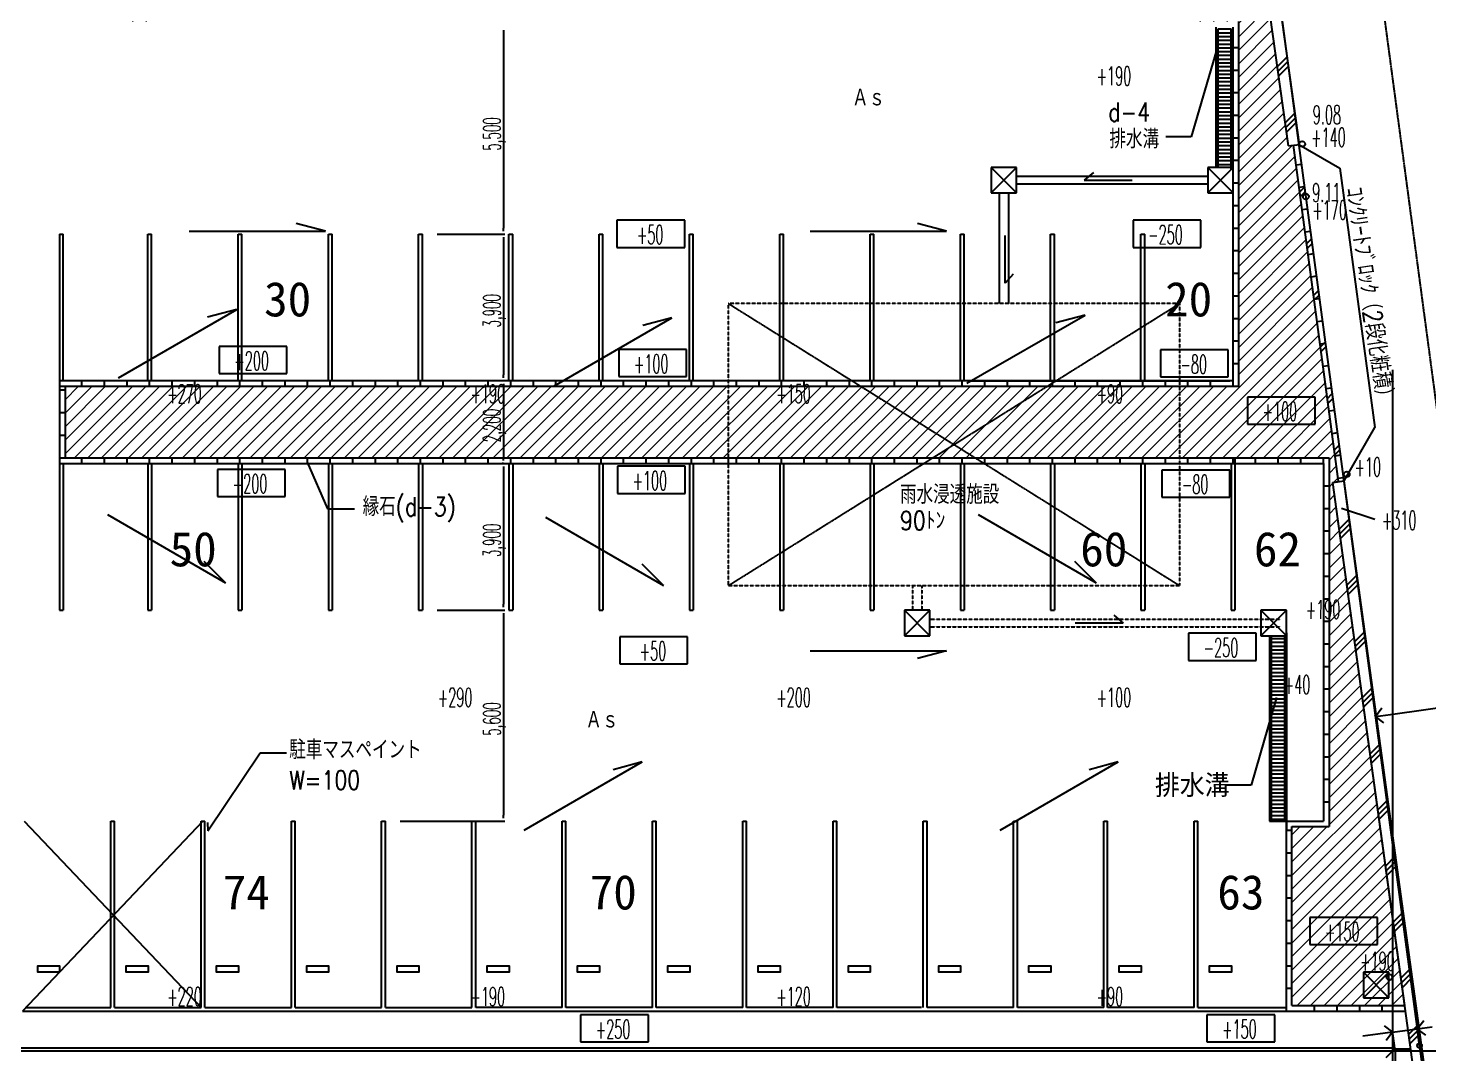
# Model space of a CAD drawing. Header units: millimetres. Extents: x 5204 to 163252, y 3613 to 115772.
# Drawn here: x 50058 to 87300, y 62068 to 89334 of the extents above; entities that cross this region are included whole.
import ezdxf

# ---------------------------------------------------------------- set-up
doc = ezdxf.new("R2010")
doc.units = ezdxf.units.MM
doc.header["$LTSCALE"] = 0.2
doc.linetypes.add('CENTER', pattern=[50.8, 31.75, -6.35, 6.35, -6.35])
doc.linetypes.add('HIDDEN', pattern=[0.375, 0.25, -0.125])
doc.layers.get('Defpoints').update_dxf_attribs({"color": 40})
for name, color, linetype in [('0-0', 7, 'Continuous'), ('0-1', 7, 'Continuous'), ('1_文字', 3, 'Continuous'), ('92 設備記述', 3, 'Continuous'), ('A_緑地', 3, 'Continuous')]:
    doc.layers.add(name, color=color, linetype=linetype)
doc.layers.add('A_通芯', color=8, linetype='Continuous', plot=False)
doc.styles.get("Standard").update_dxf_attribs({"font": 'simplex.shx', "width": 0.8, "height": 700, "bigfont": 'extfont2.shx'})
doc.styles.add('Standard-A', font='romans.shx', dxfattribs={"bigfont": 'extfont2.shx'})
doc.styles.add('ゴシック', font='MS Gothic.ttf', dxfattribs={"height": 4})

msp = doc.modelspace()

# ---------------------------------------------------------------- hatches: boundary and pattern name
at = {"layer": 'A_緑地', "lineweight": 5, "true_color": 0x00ff00}
h = msp.add_hatch(dxfattribs=at)
h.set_pattern_fill('ANSI31', color=3, scale=80)
h.set_pattern_definition([(45, (-126791.6, -8215.9), (-179.60512, 179.60512), [])])
h.paths.add_polyline_path([(84642, 77909), (84642, 68109), (83658, 68109), (83658, 63355), (86654, 63355), (84744, 77260), (84890, 77280), (83692, 86217), (83561, 86199), (82469, 94009), (82599, 94079), (81614, 94946), (65164, 95070), (53314, 95159, 0.416304), (52458, 94309), (52458, 89859, 0.414211), (52808, 89509), (53258, 89509), (53258, 93509), (81108, 93509), (81108, 89509), (82242, 89509), (82242, 79809), (51042, 79809), (51042, 77909)])

# ---------------------------------------------------------------- linework, layer by layer
at = {"layer": '0-0', "color": 7, "linetype": 'Continuous'}
for p, q in [((83267, 88301), (83533, 88567)), ((83285, 88177), (83550, 88443)), ((83302, 88053), (83568, 88319)), ((83475, 86812), (83741, 87078)), ((83493, 86688), (83759, 86954)), ((83510, 86564), (83776, 86830)), ((83859, 84970), (83992, 85104)), ((83876, 84846), (84009, 84979)), ((84043, 83598), (84176, 83732)), ((84059, 83474), (84193, 83607)), ((84227, 82227), (84360, 82360)), ((84243, 82102), (84377, 82235)), ((84410, 80855), (84544, 80988)), ((84427, 80730), (84561, 80864)), ((84594, 79483), (84728, 79617)), ((84611, 79358), (84744, 79492)), ((84778, 78111), (84912, 78245)), ((84795, 77987), (84928, 78120)), ((84915, 76016), (85181, 76283)), ((84932, 75892), (85198, 76158)), ((84949, 75768), (85215, 76034)), ((85120, 74524), (85386, 74790)), ((85137, 74400), (85403, 74666)), ((85154, 74276), (85420, 74542)), ((85325, 73032), (85591, 73298)), ((85342, 72908), (85608, 73174)), ((85359, 72783), (85625, 73050)), ((85530, 71540), (85796, 71806)), ((85547, 71416), (85813, 71682)), ((85564, 71291), (85830, 71557)), ((85735, 70048), (86001, 70314)), ((85752, 69923), (86018, 70190)), ((85769, 69799), (86035, 70065)), ((85940, 68556), (86206, 68822)), ((85957, 68431), (86223, 68698)), ((85974, 68307), (86240, 68573)), ((86144, 67063), (86411, 67330)), ((86162, 66939), (86428, 67205)), ((86179, 66815), (86445, 67081)), ((86349, 65571), (86616, 65838)), ((86366, 65447), (86633, 65713)), ((86384, 65323), (86650, 65589)), ((86554, 64079), (86821, 64345)), ((86571, 63955), (86838, 64221)), ((86588, 63830), (86855, 64097)), ((86759, 62587), (87025, 62853)), ((86776, 62463), (87043, 62729)), ((86793, 62338), (87060, 62605))]:
    msp.add_line(p, q, dxfattribs=at)
at = {"layer": '0-1', "color": 7, "linetype": 'Continuous'}
for p, q in [((83561, 86199), (82469, 94009)), ((83858, 86241), (82751, 94162)), ((82242, 79809), (82242, 89509)), ((62700, 89279), (62700, 89199)), ((62700, 89199), (62700, 84019)), ((81642, 85625), (81642, 89359)), ((81692, 85625), (81692, 89309)), ((81692, 89309), (82042, 89309)), ((81692, 89309), (82042, 89309)), ((81692, 89209), (82042, 89209)), ((81692, 89109), (82042, 89109)), ((81692, 89009), (82042, 89009)), ((82042, 85575), (82042, 89309)), ((82092, 79959), (82092, 89359)), ((82092, 83959), (82092, 89359)), ((81692, 88909), (82042, 88909)), ((81692, 88809), (82042, 88809)), ((81692, 88709), (82042, 88709)), ((82242, 88809), (82092, 88809)), ((81692, 88609), (82042, 88609)), ((81692, 88509), (82042, 88509)), ((81692, 88409), (82042, 88409)), ((81692, 88309), (82042, 88309)), ((81692, 88209), (82042, 88209)), ((81692, 88109), (82042, 88109)), ((81692, 88009), (82042, 88009)), ((81692, 87909), (82042, 87909)), ((82242, 88209), (82092, 88209)), ((81692, 87809), (82042, 87809)), ((81692, 87709), (82042, 87709)), ((81692, 87609), (82042, 87609)), ((82242, 87609), (82092, 87609)), ((81692, 87509), (82042, 87509)), ((81692, 87409), (82042, 87409)), ((81692, 87309), (82042, 87309)), ((81692, 87209), (82042, 87209)), ((81692, 87109), (82042, 87109)), ((81692, 87009), (82042, 87009)), ((81692, 86909), (82042, 86909)), ((81692, 86809), (82042, 86809)), ((82242, 87009), (82092, 87009)), ((81692, 86709), (82042, 86709)), ((81692, 86609), (82042, 86609)), ((81692, 86509), (82042, 86509)), ((81692, 86409), (82042, 86409)), ((82242, 86409), (82092, 86409)), ((81692, 86309), (82042, 86309)), ((81692, 86209), (82042, 86209)), ((81692, 86109), (82042, 86109)), ((83561, 86199), (83858, 86241)), ((83692, 86217), (84890, 77280)), ((83840, 86238), (84934, 85607)), ((81692, 86009), (82042, 86009)), ((81692, 85909), (82042, 85909)), ((81692, 85809), (82042, 85809)), ((81692, 85709), (82042, 85709)), ((82242, 85809), (82092, 85809)), ((83911, 85709), (83762, 85689)), ((75663, 85625), (75663, 84950)), ((75663, 85625), (76338, 84950)), ((75663, 84950), (76338, 85625)), ((76338, 85625), (75663, 85625)), ((76338, 84950), (76338, 85625)), ((78381, 85497), (78134, 85288)), ((78134, 85288), (79407, 85288)), ((81417, 85625), (81417, 84950)), ((81417, 85625), (82092, 84950)), ((81417, 84950), (82092, 85625)), ((82092, 85625), (81417, 85625)), ((82092, 84950), (82092, 85625)), ((84934, 85607), (85858, 78714)), ((75663, 84950), (76338, 84950)), ((81417, 84950), (82092, 84950)), ((82242, 85209), (82092, 85209)), ((83991, 85114), (83842, 85094)), ((82242, 84609), (82092, 84609)), ((65714, 84224), (65714, 83504)), ((67514, 84224), (65714, 84224)), ((67514, 83504), (67514, 84224)), ((81232, 84224), (79432, 84224)), ((79432, 84224), (79432, 83504)), ((81232, 83504), (81232, 84224)), ((84071, 84520), (83922, 84500)), ((50892, 83859), (50992, 83859)), ((50892, 83859), (50892, 79959)), ((50992, 79959), (50992, 83859)), ((53242, 79959), (53242, 83859)), ((53242, 83859), (53342, 83859)), ((53342, 79959), (53342, 83859)), ((54338, 83933), (57965, 83933)), ((55642, 83859), (55742, 83859)), ((55642, 79959), (55642, 83859)), ((55742, 79959), (55742, 83859)), ((57965, 83933), (57190, 84141)), ((58042, 83859), (58142, 83859)), ((58042, 79959), (58042, 83859)), ((58142, 79959), (58142, 83859)), ((60442, 83859), (60542, 83859)), ((60442, 79959), (60442, 83859)), ((60542, 79959), (60542, 83859)), ((60933, 83859), (62736, 83859)), ((60933, 83859), (62736, 83859)), ((62700, 83939), (62700, 84019)), ((62842, 83859), (62942, 83859)), ((62842, 79959), (62842, 83859)), ((62942, 79959), (62942, 83859)), ((65242, 83859), (65342, 83859)), ((65242, 79959), (65242, 83859)), ((65342, 79959), (65342, 83859)), ((67642, 83859), (67742, 83859)), ((67642, 79959), (67642, 83859)), ((67742, 79959), (67742, 83859)), ((70042, 83859), (70142, 83859)), ((70042, 79959), (70042, 83859)), ((70142, 79959), (70142, 83859)), ((70847, 83933), (74474, 83933)), ((72442, 83859), (72542, 83859)), ((72442, 79959), (72442, 83859)), ((72542, 79959), (72542, 83859)), ((74474, 83933), (73699, 84141)), ((74842, 83859), (74942, 83859)), ((74842, 79959), (74842, 83859)), ((74942, 79959), (74942, 83859)), ((76033, 82549), (76033, 83822)), ((77242, 83859), (77342, 83859)), ((77242, 79959), (77242, 83859)), ((77342, 79959), (77342, 83859)), ((79642, 83859), (79742, 83859)), ((79642, 79959), (79642, 83859)), ((79742, 79959), (79742, 83859)), ((82242, 84009), (82092, 84009)), ((84150, 83925), (84002, 83905)), ((62700, 83779), (62700, 83699)), ((62700, 83699), (62700, 80119)), ((65714, 83504), (67514, 83504)), ((79432, 83504), (81232, 83504)), ((82242, 83409), (82092, 83409)), ((84230, 83330), (84081, 83310)), ((76243, 82796), (76033, 82549)), ((82242, 82809), (82092, 82809)), ((84310, 82736), (84161, 82716)), ((82242, 82209), (82092, 82209)), ((84389, 82141), (84241, 82121)), ((52465, 80041), (55606, 81855)), ((55606, 81855), (54831, 81647)), ((64036, 79819), (67177, 81632)), ((67177, 81632), (66402, 81425)), ((75015, 79893), (78156, 81706)), ((78156, 81706), (77381, 81499)), ((82242, 81609), (82092, 81609)), ((84469, 81546), (84320, 81526)), ((55140, 80870), (55140, 80150)), ((56940, 80870), (55140, 80870)), ((56940, 80150), (56940, 80870)), ((82242, 81009), (82092, 81009)), ((84549, 80951), (84400, 80932)), ((65761, 80791), (65761, 80071)), ((67561, 80791), (65761, 80791)), ((67561, 80071), (67561, 80791)), ((81965, 80780), (80165, 80780)), ((80165, 80780), (80165, 80060)), ((81965, 80060), (81965, 80780)), ((55140, 80150), (56940, 80150)), ((62700, 80039), (62700, 80119)), ((65761, 80071), (67561, 80071)), ((82242, 80409), (82092, 80409)), ((84629, 80357), (84480, 80337)), ((50892, 79959), (50892, 77759)), ((82092, 79959), (50892, 79959)), ((82242, 79809), (50892, 79809)), ((51042, 79709), (50892, 79709)), ((51042, 79809), (51042, 77909)), ((51492, 79809), (51492, 79959)), ((52092, 79809), (52092, 79959)), ((52692, 79809), (52692, 79959)), ((53292, 79809), (53292, 79959)), ((53892, 79809), (53892, 79959)), ((54492, 79809), (54492, 79959)), ((55092, 79809), (55092, 79959)), ((55692, 79809), (55692, 79959)), ((56292, 79809), (56292, 79959)), ((56892, 79809), (56892, 79959)), ((57492, 79809), (57492, 79959)), ((58092, 79809), (58092, 79959)), ((58692, 79809), (58692, 79959)), ((59292, 79809), (59292, 79959)), ((59892, 79809), (59892, 79959)), ((60492, 79809), (60492, 79959)), ((61092, 79809), (61092, 79959)), ((61692, 79809), (61692, 79959)), ((62292, 79809), (62292, 79959)), ((62700, 79959), (62664, 79959)), ((62700, 79959), (62664, 79959)), ((62700, 79879), (62700, 79799)), ((62700, 79799), (62700, 77919)), ((62892, 79809), (62892, 79959)), ((63492, 79809), (63492, 79959)), ((64092, 79809), (64092, 79959)), ((64692, 79809), (64692, 79959)), ((65292, 79809), (65292, 79959)), ((65892, 79809), (65892, 79959)), ((66492, 79809), (66492, 79959)), ((67092, 79809), (67092, 79959)), ((67692, 79809), (67692, 79959)), ((68292, 79809), (68292, 79959)), ((68892, 79809), (68892, 79959)), ((69492, 79809), (69492, 79959)), ((70092, 79809), (70092, 79959)), ((70692, 79809), (70692, 79959)), ((71292, 79809), (71292, 79959)), ((71892, 79809), (71892, 79959)), ((72492, 79809), (72492, 79959)), ((73092, 79809), (73092, 79959)), ((73692, 79809), (73692, 79959)), ((74292, 79809), (74292, 79959)), ((74892, 79809), (74892, 79959)), ((75108, 79959), (82008, 79959)), ((75492, 79809), (75492, 79959)), ((76092, 79809), (76092, 79959)), ((76692, 79809), (76692, 79959)), ((77292, 79809), (77292, 79959)), ((77892, 79809), (77892, 79959)), ((78492, 79809), (78492, 79959)), ((79092, 79809), (79092, 79959)), ((79692, 79809), (79692, 79959)), ((80165, 80060), (81965, 80060)), ((80292, 79809), (80292, 79959)), ((80892, 79809), (80892, 79959)), ((81492, 79809), (81492, 79959)), ((82092, 79809), (82092, 79959)), ((84708, 79762), (84560, 79742)), ((82473, 79527), (82473, 78807)), ((84273, 79527), (82473, 79527)), ((84273, 78807), (84273, 79527)), ((51042, 79109), (50892, 79109)), ((84788, 79167), (84639, 79148)), ((82473, 78807), (84273, 78807)), ((85042, 77301), (85858, 78714)), ((51042, 78509), (50892, 78509)), ((84868, 78573), (84719, 78553)), ((50892, 77909), (82142, 77909)), ((51492, 77759), (51492, 77909)), ((52092, 77759), (52092, 77909)), ((52692, 77759), (52692, 77909)), ((53292, 77759), (53292, 77909)), ((53892, 77759), (53892, 77909)), ((54492, 77759), (54492, 77909)), ((55092, 77759), (55092, 77909)), ((55692, 77759), (55692, 77909)), ((56292, 77759), (56292, 77909)), ((56892, 77759), (56892, 77909)), ((57492, 77759), (57492, 77909)), ((58092, 77759), (58092, 77909)), ((58692, 77759), (58692, 77909)), ((59292, 77759), (59292, 77909)), ((59892, 77759), (59892, 77909)), ((60492, 77759), (60492, 77909)), ((61092, 77759), (61092, 77909)), ((61692, 77759), (61692, 77909)), ((62292, 77759), (62292, 77909)), ((62700, 77839), (62700, 77919)), ((62892, 77759), (62892, 77909)), ((63492, 77759), (63492, 77909)), ((64092, 77759), (64092, 77909)), ((64692, 77759), (64692, 77909)), ((65292, 77759), (65292, 77909)), ((65892, 77759), (65892, 77909)), ((66492, 77759), (66492, 77909)), ((67092, 77759), (67092, 77909)), ((67692, 77759), (67692, 77909)), ((68292, 77759), (68292, 77909)), ((68892, 77759), (68892, 77909)), ((69492, 77759), (69492, 77909)), ((70092, 77759), (70092, 77909)), ((70692, 77759), (70692, 77909)), ((71292, 77759), (71292, 77909)), ((71892, 77759), (71892, 77909)), ((72492, 77759), (72492, 77909)), ((73092, 77759), (73092, 77909)), ((73692, 77759), (73692, 77909)), ((74292, 77759), (74292, 77909)), ((74892, 77759), (74892, 77909)), ((75492, 77759), (75492, 77909)), ((76092, 77759), (76092, 77909)), ((76692, 77759), (76692, 77909)), ((77292, 77759), (77292, 77909)), ((77892, 77759), (77892, 77909)), ((78492, 77759), (78492, 77909)), ((79092, 77759), (79092, 77909)), ((79692, 77759), (79692, 77909)), ((80292, 77759), (80292, 77909)), ((80892, 77759), (80892, 77909)), ((81492, 77759), (81492, 77909)), ((82092, 77759), (82092, 77909)), ((82142, 77909), (82142, 73859)), ((82142, 77909), (84642, 77909)), ((82692, 77759), (82692, 77909)), ((83292, 77759), (83292, 77909)), ((83892, 77759), (83892, 77909)), ((84492, 77759), (84492, 77909)), ((84642, 77909), (84642, 68109)), ((84947, 77978), (84799, 77958)), ((50892, 77759), (50892, 73859)), ((50892, 77759), (82142, 77759)), ((50992, 77759), (50992, 73859)), ((53242, 77759), (53242, 73859)), ((53342, 77759), (53342, 73859)), ((55098, 77604), (55098, 76884)), ((56898, 77604), (55098, 77604)), ((55642, 77759), (55642, 73859)), ((55742, 77759), (55742, 73859)), ((56898, 76884), (56898, 77604)), ((58042, 77759), (58042, 73859)), ((58142, 77759), (58142, 73859)), ((60442, 77759), (60442, 73859)), ((60542, 77759), (60542, 73859)), ((62700, 77759), (62664, 77759)), ((62700, 77759), (62664, 77759)), ((62700, 77679), (62700, 77599)), ((62700, 77599), (62700, 74019)), ((62842, 77759), (62842, 73859)), ((62942, 77759), (62942, 73859)), ((65242, 77759), (65242, 73859)), ((65342, 77759), (65342, 73859)), ((65724, 77686), (65724, 76966)), ((67524, 77686), (65724, 77686)), ((67524, 76966), (67524, 77686)), ((67642, 77759), (67642, 73859)), ((67742, 77759), (67742, 73859)), ((70042, 77759), (70042, 73859)), ((70142, 77759), (70142, 73859)), ((72442, 77759), (72442, 73859)), ((72542, 77759), (72542, 73859)), ((74842, 77759), (74842, 73859)), ((74942, 77759), (74942, 73859)), ((77242, 77759), (77242, 73859)), ((77342, 77759), (77342, 73859)), ((79642, 77759), (79642, 73859)), ((79742, 77759), (79742, 73859)), ((82002, 77587), (80202, 77587)), ((80202, 77587), (80202, 76867)), ((82002, 76867), (82002, 77587)), ((82042, 77759), (82042, 73859)), ((82142, 77759), (84492, 77759)), ((84492, 77759), (84492, 68259)), ((84642, 77159), (84492, 77159)), ((84744, 77260), (85042, 77301)), ((89061, 45821), (84744, 77260)), ((85027, 77383), (84878, 77363)), ((89360, 45855), (85042, 77301)), ((55098, 76884), (56898, 76884)), ((65724, 76966), (67524, 76966)), ((80202, 76867), (82002, 76867)), ((52168, 76407), (55309, 74593)), ((75312, 76407), (78453, 74593)), ((84642, 76559), (84492, 76559)), ((84975, 76577), (85856, 76285)), ((63814, 76332), (66955, 74519)), ((84642, 75959), (84492, 75959)), ((84642, 75359), (84492, 75359)), ((55309, 74593), (54742, 75160)), ((66955, 74519), (66388, 75086)), ((78453, 74593), (77885, 75160)), ((84642, 74759), (84492, 74759)), ((84642, 74159), (84492, 74159)), ((50892, 73859), (50992, 73859)), ((53242, 73859), (53342, 73859)), ((55642, 73859), (55742, 73859)), ((58042, 73859), (58142, 73859)), ((60442, 73859), (60542, 73859)), ((60933, 73859), (62736, 73859)), ((60933, 73859), (62736, 73859)), ((62700, 73939), (62700, 74019)), ((62700, 73779), (62700, 73699)), ((62842, 73859), (62942, 73859)), ((65242, 73859), (65342, 73859)), ((67642, 73859), (67742, 73859)), ((70042, 73859), (70142, 73859)), ((72442, 73859), (72542, 73859)), ((73354, 73859), (73354, 73184)), ((73354, 73859), (74029, 73184)), ((73354, 73184), (74029, 73859)), ((74029, 73859), (73354, 73859)), ((74029, 73184), (74029, 73859)), ((74842, 73859), (74942, 73859)), ((77242, 73859), (77342, 73859)), ((79642, 73859), (79742, 73859)), ((82042, 73859), (82142, 73859)), ((82833, 73859), (82833, 73184)), ((82833, 73859), (83508, 73184)), ((82833, 73184), (83508, 73859)), ((83508, 73859), (82833, 73859)), ((83508, 73184), (83508, 73859)), ((62700, 73699), (62700, 68419)), ((79168, 73521), (77895, 73521)), ((78921, 73731), (79168, 73521)), ((84642, 73559), (84492, 73559)), ((65789, 73158), (65789, 72438)), ((67589, 73158), (65789, 73158)), ((67589, 72438), (67589, 73158)), ((73354, 73184), (74029, 73184)), ((82708, 73249), (80908, 73249)), ((80908, 73249), (80908, 72529)), ((82708, 72529), (82708, 73249)), ((82833, 73184), (83508, 73184)), ((83058, 73184), (83058, 68259)), ((83108, 73184), (83108, 68259)), ((83108, 73109), (83458, 73109)), ((83108, 73009), (83458, 73009)), ((83458, 73184), (83458, 68259)), ((83508, 73259), (83508, 68009)), ((70847, 72785), (74474, 72785)), ((74474, 72785), (73699, 72577)), ((83108, 72909), (83458, 72909)), ((83108, 72809), (83458, 72809)), ((83108, 72709), (83458, 72709)), ((84642, 72959), (84492, 72959)), ((65789, 72438), (67589, 72438)), ((80908, 72529), (82708, 72529)), ((83108, 72609), (83458, 72609)), ((83108, 72509), (83458, 72509)), ((83108, 72409), (83458, 72409)), ((83108, 72309), (83458, 72309)), ((84642, 72359), (84492, 72359)), ((83108, 72209), (83458, 72209)), ((83108, 72109), (83458, 72109)), ((83108, 72009), (83458, 72009)), ((83108, 71909), (83458, 71909)), ((83247, 71542), (82572, 69213)), ((83108, 71809), (83458, 71809)), ((83108, 71709), (83458, 71709)), ((83108, 71609), (83458, 71609)), ((83108, 71509), (83458, 71509)), ((83508, 68009), (83508, 71859)), ((84642, 71759), (84492, 71759)), ((83108, 71409), (83458, 71409)), ((83108, 71309), (83458, 71309)), ((83108, 71209), (83458, 71209)), ((84642, 71159), (84492, 71159)), ((83108, 71109), (83458, 71109)), ((83108, 71009), (83458, 71009)), ((83108, 70909), (83458, 70909)), ((83108, 70809), (83458, 70809)), ((85878, 71038), (85873, 71073)), ((83108, 70709), (83458, 70709)), ((83108, 70609), (83458, 70609)), ((83108, 70509), (83458, 70509)), ((83108, 70409), (83458, 70409)), ((84642, 70559), (84492, 70559)), ((83108, 70309), (83458, 70309)), ((83108, 70209), (83458, 70209)), ((83108, 70109), (83458, 70109)), ((63246, 68015), (66387, 69828)), ((66387, 69828), (65612, 69621)), ((75897, 68015), (79038, 69828)), ((79038, 69828), (78263, 69621)), ((83108, 70009), (83458, 70009)), ((83108, 69909), (83458, 69909)), ((83108, 69809), (83458, 69809)), ((83108, 69709), (83458, 69709)), ((84642, 69959), (84492, 69959)), ((83108, 69609), (83458, 69609)), ((83108, 69509), (83458, 69509)), ((83108, 69409), (83458, 69409)), ((83108, 69309), (83458, 69309)), ((84642, 69359), (84492, 69359)), ((82572, 69213), (81898, 69213)), ((83108, 69209), (83458, 69209)), ((83108, 69109), (83458, 69109)), ((83108, 69009), (83458, 69009)), ((83108, 68909), (83458, 68909)), ((83108, 68809), (83458, 68809)), ((83108, 68709), (83458, 68709)), ((83108, 68609), (83458, 68609)), ((84642, 68759), (84492, 68759)), ((52258, 68259), (52358, 68259)), ((52258, 63305), (52258, 68259)), ((52358, 63305), (52358, 68259)), ((54658, 68259), (54758, 68259)), ((54658, 63305), (54658, 68259)), ((54758, 63305), (54758, 68259)), ((54828, 68224), (54837, 68001)), ((57058, 68259), (57158, 68259)), ((57058, 63305), (57058, 68259)), ((57158, 63305), (57158, 68259)), ((59458, 68259), (59558, 68259)), ((59458, 63305), (59458, 68259)), ((59558, 63305), (59558, 68259)), ((59949, 68259), (62736, 68259)), ((61858, 68259), (61958, 68259)), ((61858, 63305), (61858, 68259)), ((61958, 63305), (61958, 68259)), ((62700, 68339), (62700, 68419)), ((64258, 68259), (64358, 68259)), ((64258, 63305), (64258, 68259)), ((64358, 63305), (64358, 68259)), ((66658, 68259), (66758, 68259)), ((66658, 63305), (66658, 68259)), ((66758, 63305), (66758, 68259)), ((69058, 68259), (69158, 68259)), ((69058, 63305), (69058, 68259)), ((69158, 63305), (69158, 68259)), ((71458, 68259), (71558, 68259)), ((71458, 63305), (71458, 68259)), ((71558, 63305), (71558, 68259)), ((73858, 68259), (73958, 68259)), ((73858, 63305), (73858, 68259)), ((73958, 63305), (73958, 68259)), ((76258, 68259), (76358, 68259)), ((76258, 63305), (76258, 68259)), ((76358, 63305), (76358, 68259)), ((78658, 68259), (78758, 68259)), ((78658, 63305), (78658, 68259)), ((78758, 63305), (78758, 68259)), ((81058, 68259), (81158, 68259)), ((81058, 63305), (81058, 68259)), ((81158, 63305), (81158, 68259)), ((83058, 68259), (83508, 68259)), ((83108, 68509), (83458, 68509)), ((83108, 68409), (83458, 68409)), ((83108, 68309), (83458, 68309)), ((83508, 68259), (84492, 68259)), ((83508, 63205), (83508, 68259)), ((83658, 68005), (83508, 68005)), ((83658, 68109), (84642, 68109)), ((83658, 63355), (83658, 68109)), ((83658, 67405), (83508, 67405)), ((83658, 66805), (83508, 66805)), ((83658, 66205), (83508, 66205)), ((83658, 65605), (83508, 65605)), ((85931, 65698), (84131, 65698)), ((84131, 65698), (84131, 64978)), ((85931, 64978), (85931, 65698)), ((83658, 65005), (83508, 65005)), ((84131, 64978), (85931, 64978)), ((83658, 64405), (83508, 64405)), ((85557, 64238), (85557, 63563)), ((85557, 64238), (86232, 63563)), ((85557, 63563), (86232, 64238)), ((86232, 64238), (85557, 64238)), ((86232, 63563), (86232, 64238)), ((83658, 63805), (83508, 63805)), ((83658, 63355), (86654, 63355)), ((84258, 63205), (84258, 63355)), ((84858, 63205), (84858, 63355)), ((85458, 63205), (85458, 63355)), ((85557, 63563), (86232, 63563)), ((86058, 63205), (86058, 63355)), ((49908, 63205), (83508, 63205)), ((50008, 63305), (52258, 63305)), ((52358, 63305), (54658, 63305)), ((54758, 63305), (57058, 63305)), ((57158, 63305), (59458, 63305)), ((59558, 63305), (61858, 63305)), ((64258, 63305), (61958, 63305)), ((66658, 63305), (64358, 63305)), ((64748, 63107), (64748, 62387)), ((66548, 63107), (64748, 63107)), ((66548, 62387), (66548, 63107)), ((69058, 63305), (66758, 63305)), ((71458, 63305), (69158, 63305)), ((73808, 63305), (71558, 63305)), ((76258, 63305), (73958, 63305)), ((78658, 63305), (76358, 63305)), ((81058, 63305), (78758, 63305)), ((81158, 63305), (83508, 63305)), ((81398, 63110), (81398, 62390)), ((83198, 63110), (81398, 63110)), ((83198, 62390), (83198, 63110)), ((83508, 63205), (86674, 63205)), ((86990, 62736), (87162, 62961)), ((85936, 62594), (85539, 62541)), ((86332, 62647), (85936, 62594)), ((86107, 62819), (86332, 62647)), ((86332, 62647), (86160, 62422)), ((86389, 62225), (86327, 62683)), ((86332, 62647), (86990, 62736)), ((87050, 62293), (86986, 62771)), ((86990, 62736), (87386, 62789)), ((87215, 62565), (86990, 62736)), ((86412, 62225), (38072, 62225)), ((64748, 62387), (66548, 62387)), ((81398, 62390), (83198, 62390)), ((86162, 61975), (86412, 62225)), ((86412, 34895), (86412, 62225)), ((86412, 62205), (86812, 62205))]:
    msp.add_line(p, q, dxfattribs=at)
at = {"layer": '0-1', "color": 7}
for p, q in [((82784, 94116), (90759, 34619)), ((81417, 85388), (76338, 85388)), ((75875, 84950), (75875, 82015)), ((76125, 84950), (76125, 82015)), ((81417, 85188), (76338, 85188))]:
    msp.add_line(p, q, dxfattribs=at)
at = {"layer": '0-1', "color": 8, "linetype": 'HIDDEN', "ltscale": 30}
for p, q in [((68673, 74515), (80673, 82015)), ((68673, 82015), (80673, 74515)), ((73567, 74515), (73567, 73859)), ((73817, 74515), (73817, 73859)), ((74029, 73621), (83354, 73621)), ((74029, 73421), (83354, 73421))]:
    msp.add_line(p, q, dxfattribs=at)
at = {"layer": '0-1', "color": 7, "linetype": 'Continuous', "const_width": 0.004}
for points in [[(62621, 89359, 1), (62779, 89359, 1)], [(62621, 83859, 1), (62779, 83859, 1)], [(62621, 83859, 1), (62779, 83859, 1)], [(62621, 79959, 1), (62779, 79959, 1)], [(62621, 79959, 1), (62779, 79959, 1)], [(62621, 77759, 1), (62779, 77759, 1)], [(62621, 77759, 1), (62779, 77759, 1)], [(62621, 73859, 1), (62779, 73859, 1)], [(62621, 73859, 1), (62779, 73859, 1)], [(62621, 68259, 1), (62779, 68259, 1)]]:
    msp.add_lwpolyline(points, format="xyb", close=True, dxfattribs=at)
at = {"layer": '0-1', "color": 8, "linetype": 'HIDDEN', "ltscale": 30}
msp.add_lwpolyline([(68673, 74515), (80673, 74515), (80673, 82015), (68673, 82015), (68673, 74515), (68673, 74515), (68673, 74515)], close=True, dxfattribs=at)
at = {"layer": '0-1', "color": 7, "linetype": 'Continuous'}
for points in [[(50308, 64255), (50908, 64255), (50908, 64405), (50308, 64405), (50308, 64255), (50308, 64255)], [(52658, 64255), (53258, 64255), (53258, 64405), (52658, 64405), (52658, 64255), (52658, 64255)], [(55058, 64255), (55658, 64255), (55658, 64405), (55058, 64405), (55058, 64255), (55058, 64255)], [(57458, 64255), (58058, 64255), (58058, 64405), (57458, 64405), (57458, 64255), (57458, 64255)], [(59858, 64255), (60458, 64255), (60458, 64405), (59858, 64405), (59858, 64255), (59858, 64255)], [(62258, 64255), (62858, 64255), (62858, 64405), (62258, 64405), (62258, 64255), (62258, 64255)], [(64658, 64255), (65258, 64255), (65258, 64405), (64658, 64405), (64658, 64255), (64658, 64255)], [(67058, 64255), (67658, 64255), (67658, 64405), (67058, 64405), (67058, 64255), (67058, 64255)], [(69458, 64255), (70058, 64255), (70058, 64405), (69458, 64405), (69458, 64255), (69458, 64255)], [(71858, 64255), (72458, 64255), (72458, 64405), (71858, 64405), (71858, 64255), (71858, 64255)], [(74258, 64255), (74858, 64255), (74858, 64405), (74258, 64405), (74258, 64255), (74258, 64255)], [(76658, 64255), (77258, 64255), (77258, 64405), (76658, 64405), (76658, 64255), (76658, 64255)], [(79058, 64255), (79658, 64255), (79658, 64405), (79058, 64405), (79058, 64255), (79058, 64255)], [(81458, 64255), (82058, 64255), (82058, 64405), (81458, 64405), (81458, 64255), (81458, 64255)]]:
    msp.add_lwpolyline(points, close=True, dxfattribs=at)
for centre, radius in [((83930, 86250), 75), ((84028, 84854), 75), ((85115, 77472), 75), ((85115, 77472), 75), ((85115, 77472), 75), ((86248, 64110), 75), ((87050, 62293), 62.4)]:
    msp.add_circle(centre, radius, dxfattribs=at)
at = {"layer": '1_文字', "color": 6}
for p, q in [((54708, 68259), (49908, 63205)), ((49958, 68259), (54658, 63305))]:
    msp.add_line(p, q, dxfattribs=at)
at = {"layer": '92 設備記述'}
for p, q in [((81656, 88768), (80982, 86439)), ((80982, 86439), (80307, 86439)), ((57476, 77798), (58016, 76560)), ((58016, 76560), (58738, 76560)), ((86274, 71092), (90875, 71728)), ((85878, 71038), (86049, 71264)), ((85878, 71038), (86274, 71093)), ((86103, 70867), (85878, 71038)), ((54837, 68001), (56226, 70073)), ((56226, 70073), (56932, 70073))]:
    msp.add_line(p, q, dxfattribs=at)
at = {"layer": 'A_緑地'}
for p, q in [((83561, 86199), (82469, 94009)), ((82242, 79809), (82242, 89509)), ((83561, 86199), (83692, 86217)), ((83692, 86217), (84890, 77280)), ((51042, 79809), (51042, 77909)), ((82242, 79809), (51042, 79809)), ((51042, 77909), (84642, 77909)), ((84642, 77909), (84642, 68109)), ((84744, 77260), (84890, 77280)), ((86654, 63355), (84744, 77260)), ((83658, 68109), (84642, 68109)), ((83658, 63355), (83658, 68109)), ((83658, 63355), (86654, 63355))]:
    msp.add_line(p, q, dxfattribs=at)
at = {"layer": 'A_通芯', "linetype": 'CENTER', "ltscale": 2}
for p, q in [((84645, 100556), (94099, 30022)), ((86342, 25862), (86342, 80249)), ((32948, 62155), (117433, 62155))]:
    msp.add_line(p, q, dxfattribs=at)

# ---------------------------------------------------------------- texts
at = {"layer": '0-1', "color": 7, "width": 0.5}
for s, height, rotation, p in [('+190', 500, 359.84, (78463, 87812)), ('9.08', 500, 359.84, (84210, 86779)), ('5,500', 460, 90, (62620, 86075)), ('+140', 500, 359.84, (84165, 86181)), ('9.11', 500, 359.84, (84195, 84712)), ('+170', 500, 359.84, (84195, 84250)), ('+50', 500, 359.84, (66241, 83595)), ('-250', 500, 359.84, (79833, 83595)), ('3,900', 460, 90, (62620, 81375)), ('+200', 500, 359.84, (55541, 80241)), ('+100', 500, 359.84, (66162, 80162)), ('-80', 500, 359.84, (80692, 80151)), ('+270', 500, 359.84, (53756, 79365)), ('+190', 500, 359.84, (61819, 79365)), ('+150', 500, 359.84, (69946, 79365)), ('+90', 500, 359.84, (78463, 79365)), ('+100', 500, 359.84, (82874, 78898)), ('2,200', 460, 90, (62620, 78325)), ('+10', 500, 359.84, (85318, 77420)), ('+200', 500, 359.84, (55499, 76975)), ('+100', 500, 359.84, (66126, 77057)), ('-80', 500, 359.84, (80729, 76958)), ('+310', 500, 359.84, (86045, 76004)), ('3,900', 460, 90, (62620, 75275)), ('+190', 500, 359.84, (84023, 73634)), ('+50', 500, 359.84, (66316, 72529)), ('-250', 500, 359.84, (81309, 72620)), ('+40', 500, 359.84, (83438, 71638)), ('+290', 500, 359.84, (60950, 71296)), ('+200', 500, 359.84, (69946, 71296)), ('+100', 500, 359.84, (78463, 71296)), ('5,600', 460, 90, (62620, 70525)), ('+150', 500, 359.84, (84532, 65069)), ('+190', 500, 359.84, (85468, 64286)), ('+220', 500, 359.84, (53756, 63347)), ('+190', 500, 359.84, (61819, 63347)), ('+120', 500, 359.84, (69946, 63347)), ('+90', 500, 359.84, (78463, 63347)), ('+250', 500, 359.84, (65149, 62478)), ('+150', 500, 359.84, (81799, 62481))]:
    msp.add_text(s, height=height, rotation=rotation, dxfattribs=at).set_placement(p)
at = {"layer": '0-1', "color": 7}
msp.add_text('排水溝', height=600, rotation=0.16, dxfattribs=at).set_placement((80017, 68895))
at = {"layer": '92 設備記述', "style": 'Standard-A', "width": 0.8}
for s, p in [('Ａｓ', (71963, 87231)), ('d-4', (78772, 86852)), ('排水溝', (78806, 86136)), ('雨水浸透施設', (73238, 76688)), ('縁石(d-3)', (58953, 76365)), ('90ﾄﾝ', (73238, 75996)), ('Ａｓ', (64876, 70697)), ('駐車マスペイント', (57003, 69904)), ('W=100', (57003, 69096))]:
    msp.add_text(s, height=500, dxfattribs=at).set_placement(p)
msp.add_text('ｺﾝｸﾘｰﾄﾌﾞﾛｯｸ（2段化粧積）', height=500, rotation=278.3971, dxfattribs=at).set_placement((85052, 85068))
at = {"layer": 'Defpoints', "style": 'ゴシック'}
for s, p in [('30', (56334, 81669)), ('20', (80285, 81669)), ('50', (53823, 75027)), ('60', (78030, 75027)), ('62', (82647, 75027)), ('74', (55235, 65908)), ('70', (64990, 65908)), ('63', (81673, 65908))]:
    msp.add_text(s, height=920, dxfattribs=at).set_placement(p)

doc.saveas('drawing.dxf')
